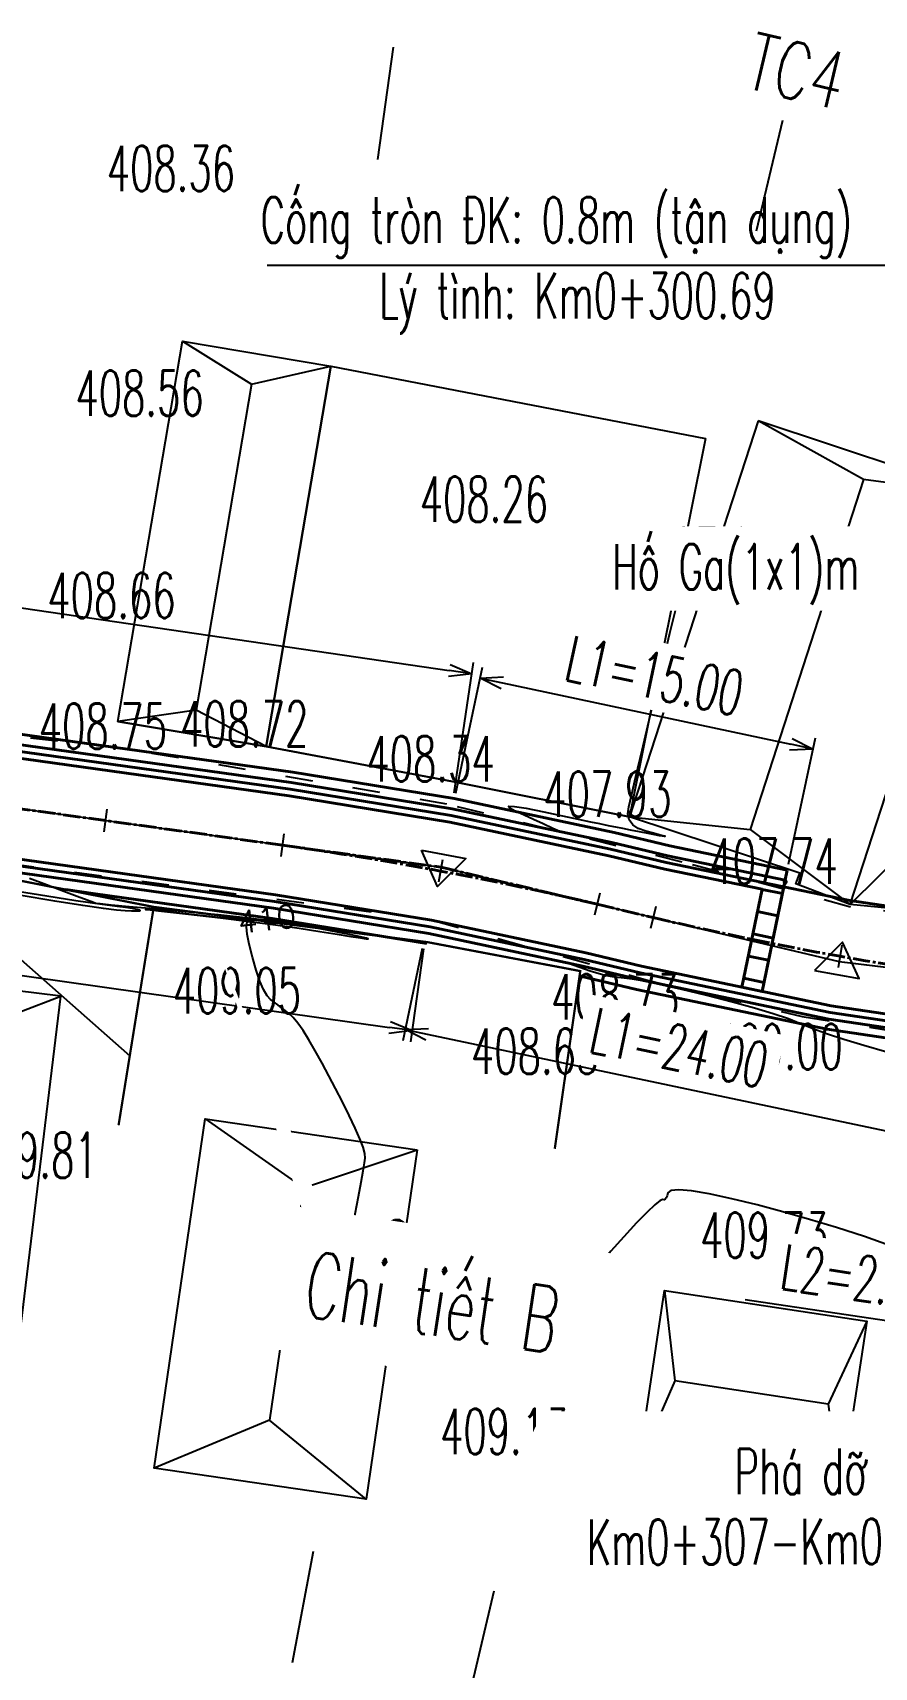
# Model space of a CAD drawing. Header units: centimetres. Extents: x 556321 to 560034, y 1839250 to 1840516.
# Drawn here: x 556625.1 to 556662.2, y 1839328.4 to 1839400.4 of the extents above; entities that cross this region are included whole.
import ezdxf
from ezdxf.enums import TextEntityAlignment as Align

# ---------------------------------------------------------------- set-up
doc = ezdxf.new("R2010")
doc.units = ezdxf.units.CM
doc.header["$MEASUREMENT"] = 0
doc.set_wipeout_variables(frame=1)
doc.linetypes.add('ACAD_ISO03W100', pattern=[30, 12, -18])
doc.linetypes.add('CENTER2', pattern=[1.125, 0.75, -0.125, 0.125, -0.125])
for name, color, linetype in [('bo via', 23, 'Continuous'), ('bovia', 1, 'Continuous'), ('CAO DO AN', 6, 'Continuous'), ('cao do Hien Trang', 6, 'Continuous'), ('cao do3', 2, 'Continuous'), ('Duong nhua Cu', 33, 'Continuous'), ('H1_DongMuc', 3, 'Continuous'), ('H1_DongMuc_Con', 3, 'Continuous'), ('Line1', 40, 'Continuous'), ('pha1', 4, 'Continuous'), ('SH1', 4, 'Continuous'), ('T', 20, 'Continuous'), ('ThongSoTuyen_TuyenPDP', 7, 'Continuous'), ('TUYEN', 7, 'Continuous'), ('vuot', 7, 'Continuous')]:
    doc.layers.add(name, color=color, linetype=linetype)
doc.styles.add('2D', font='vnsimple.shx', dxfattribs={"width": 0.6})
doc.styles.add('CHUSO', font='Vnsimple.shx', dxfattribs={"width": 0.7})
doc.styles.get("Standard").update_dxf_attribs({"font": 'Vnsimple.shx', "width": 0.7, "height": 2})
doc.styles.add('style1', font='vnsimple.shx', dxfattribs={"width": 0.7, "height": 1})
doc.linetypes.add('FENCELINE2', pattern='A,0.25,-0.1,[132,ltypeshp.shx,S=0.1,R=0,X=-0.1,Y=0],-0.1,1', length=1.45)
doc.linetypes.add('ZIGZAG', pattern='A,0.0001,-0.2,[131,ltypeshp.shx,S=0.2,R=0,X=-0.2,Y=0],-0.4,[131,ltypeshp.shx,S=0.2,R=180,X=0.2,Y=0],-0.2', length=0.8001)
doc.dimstyles.new('D1000', dxfattribs={"dimtxt": 2, "dimasz": 1, "dimexe": 0.5, "dimexo": 1, "dimgap": 0.7, "dimtad": 1, "dimzin": 0, "dimdsep": 46, "dimtxsty": '2D', "dimblk": 'OPEN30', "dimcen": 0, "dimdle": 0.7, "dimclrd": 7, "dimclre": 7, "dimclrt": 3, "dimadec": 0, "dimazin": 2, "dimtfac": 0.347826, "dimtix": 1, "dimtofl": 0, "dimtmove": 0, "dimatfit": 3, "dimldrblk": 'OPEN30', "dimfxl": 0, "dimtolj": 1, "dimtzin": 0, "dimarcsym": 0})
doc.dimstyles.new('D1000 bv', dxfattribs={"dimtxt": 2, "dimasz": 1, "dimexe": 0.5, "dimexo": 1, "dimgap": 0.7, "dimtad": 1, "dimzin": 0, "dimdsep": 46, "dimtxsty": '2D', "dimblk": 'OPEN30', "dimcen": 0, "dimdle": 0.7, "dimclrd": 7, "dimclre": 7, "dimclrt": 3, "dimadec": 0, "dimazin": 2, "dimtfac": 0.347826, "dimtix": 1, "dimtofl": 0, "dimtmove": 0, "dimatfit": 3, "dimldrblk": 'OPEN30', "dimfxl": 0, "dimtolj": 1, "dimtzin": 0, "dimarcsym": 0})

# ---------------------------------------------------------------- blocks, each defined once
blk = doc.blocks.new('A$C4A36565F')
at = {"layer": 'SH1'}
blk.add_lwpolyline([(0, 0), (5.935, -11.566), (11.098, -8.917), (5.163, 2.65)], close=True, dxfattribs=at)
at = {"layer": 'SH1', "color": 8}
for points in [[(0, 0), (3.281, -0.038), (5.163, 2.65)], [(3.281, -0.038), (7.751, -8.749)], [(5.935, -11.566), (7.751, -8.749), (11.098, -8.917)]]:
    blk.add_lwpolyline(points, dxfattribs=at)
at = {"layer": 'SH1'}
blk.add_lwpolyline([(5.935, -11.566), (11.098, -8.917)], dxfattribs=at)
blk = doc.blocks.new('A$C2DA21C62')
at = {"layer": 'Line1', "lineweight": -2}
blk.add_lwpolyline([(-4.628, -2.382), (-8.166, 4.494), (-0.147, 8.621), (3.391, 1.745)], close=True, dxfattribs=at)
for points in [[(-0.147, 8.621), (0.61, 4.662), (3.391, 1.745)], [(-8.166, 4.494), (-5.462, 1.538), (-4.628, -2.382)], [(0.61, 4.662), (-5.462, 1.538)]]:
    blk.add_lwpolyline(points, dxfattribs=at)
blk = doc.blocks.new('_Open30')
at = {"color": 0, "linetype": 'ByBlock', "lineweight": -2}
for p, q in [((-1, 0.268), (0, 0)), ((0, 0), (-1, -0.268)), ((0, 0), (-1, 0))]:
    blk.add_line(p, q, dxfattribs=at)
blk = doc.blocks.new('*D61')
at = {"layer": 'bo via', "color": 7, "lineweight": -2, "transparency": 16777216}
for p, q in [((556579.365, 1839376.325), (556580.205, 1839382.073)), ((556581.122, 1839381.433), (556643.461, 1839372.324)), ((556643.683, 1839366.927), (556644.522, 1839372.674))]:
    blk.add_line(p, q, dxfattribs=at)
at = {"layer": 'Defpoints', "color": 0, "lineweight": -2, "transparency": 16777216}
for p in [(556579.22, 1839375.335, 413.746), (556644.45, 1839372.18), (556643.538, 1839365.937, 413.94)]:
    blk.add_point(p, dxfattribs=at)
at = {"layer": 'bo via', "color": 7, "lineweight": -2, "transparency": 16777216}
for p, rotation in [((556580.132, 1839381.578), 171.6866906371008), ((556644.45, 1839372.18), 351.6866906371008)]:
    blk.add_blockref('_Open30', p, dxfattribs=dict(at, rotation=rotation))
at = {"layer": 'bo via', "color": 3, "transparency": 16777216, "insert": (556612.537, 1839378.561), "char_height": 2, "attachment_point": 5, "rotation": 351.68669, "style": '2D', "bg_fill": 3, "box_fill_scale": 1.25, "bg_fill_color": 256, "bg_fill_true_color": 13158600, "bg_fill_transparency": 0}
blk.add_mtext('\\A1;L1=65.00', dxfattribs=at)
blk = doc.blocks.new('*D62')
at = {"layer": 'bo via', "color": 7, "lineweight": -2, "transparency": 16777216}
for p, q in [((556643.746, 1839366.915), (556644.929, 1839372.473)), ((556645.803, 1839371.776), (556658.521, 1839369.069)), ((556658.42, 1839363.791), (556659.603, 1839369.35))]:
    blk.add_line(p, q, dxfattribs=at)
at = {"layer": 'Defpoints', "color": 0, "lineweight": -2, "transparency": 16777216}
for p in [(556659.499, 1839368.861), (556643.538, 1839365.937, 413.94), (556658.212, 1839362.813, 413.94)]:
    blk.add_point(p, dxfattribs=at)
at = {"layer": 'bo via', "color": 7, "lineweight": -2, "transparency": 16777216}
for p, rotation in [((556644.825, 1839371.984), 167.9824890671002), ((556659.499, 1839368.861), 347.9824890671002)]:
    blk.add_blockref('_Open30', p, dxfattribs=dict(at, rotation=rotation))
at = {"layer": 'bo via', "color": 3, "transparency": 16777216, "insert": (556652.516, 1839372.085), "char_height": 2, "attachment_point": 5, "rotation": 347.98249, "style": '2D', "bg_fill": 3, "box_fill_scale": 1.25, "bg_fill_color": 256, "bg_fill_true_color": 13158600, "bg_fill_transparency": 0}
blk.add_mtext('\\A1;L1=15.00', dxfattribs=at)
blk = doc.blocks.new('*D85')
at = {"layer": 'bo via', "color": 7, "lineweight": -2, "transparency": 16777216}
for p, q in [((556576.979, 1839369.305), (556576.399, 1839365.209)), ((556577.459, 1839365.564), (556640.828, 1839356.594)), ((556642.328, 1839360.055), (556641.748, 1839355.958))]:
    blk.add_line(p, q, dxfattribs=at)
at = {"layer": 'Defpoints', "color": 0, "lineweight": -2, "transparency": 16777216}
for p in [(556577.119, 1839370.295, 427.443), (556642.468, 1839361.045, 427.443), (556641.818, 1839356.454)]:
    blk.add_point(p, dxfattribs=at)
at = {"layer": 'bo via', "color": 7, "lineweight": -2, "transparency": 16777216}
for p, rotation in [((556576.469, 1839365.704), 171.9432178958593), ((556641.818, 1839356.454), 351.9432178958593)]:
    blk.add_blockref('_Open30', p, dxfattribs=dict(at, rotation=rotation))
at = {"layer": 'bo via', "color": 3, "transparency": 16777216, "insert": (556609.382, 1839362.762), "char_height": 2, "attachment_point": 5, "rotation": 351.94322, "style": '2D', "bg_fill": 3, "box_fill_scale": 1.25, "bg_fill_color": 256, "bg_fill_true_color": 13158600, "bg_fill_transparency": 0}
blk.add_mtext('\\A1;L1=66.00', dxfattribs=at)
blk = doc.blocks.new('*D86')
at = {"layer": 'bo via', "color": 7, "lineweight": -2, "transparency": 16777216}
for p, q in [((556642.262, 1839360.066), (556641.408, 1839356.008)), ((556642.49, 1839356.291), (556664.022, 1839351.761)), ((556665.752, 1839355.124), (556664.898, 1839351.066))]:
    blk.add_line(p, q, dxfattribs=at)
at = {"layer": 'Defpoints', "color": 0, "lineweight": -2, "transparency": 16777216}
for p in [(556642.468, 1839361.045, 427.443), (556665.958, 1839356.103, 427.443), (556665.001, 1839351.555)]:
    blk.add_point(p, dxfattribs=at)
at = {"layer": 'bo via', "color": 7, "lineweight": -2, "transparency": 16777216}
for p, rotation in [((556641.511, 1839356.497), 168.118743052706), ((556665.001, 1839351.555), 348.118743052706)]:
    blk.add_blockref('_Open30', p, dxfattribs=dict(at, rotation=rotation))
at = {"layer": 'bo via', "color": 3, "transparency": 16777216, "insert": (556653.606, 1839355.69), "char_height": 2, "attachment_point": 5, "rotation": 348.11874, "style": '2D', "bg_fill": 3, "box_fill_scale": 1.25, "bg_fill_color": 256, "bg_fill_true_color": 13158600, "bg_fill_transparency": 0}
blk.add_mtext('\\A1;L1=24.00', dxfattribs=at)

msp = doc.modelspace()

# ---------------------------------------------------------------- linework, layer by layer
at = {"layer": 'bovia', "color": 6, "lineweight": 40, "elevation": 413.94}
msp.add_lwpolyline([(556657.947, 1839361.513), (556657.056, 1839361.698)], dxfattribs=at)
at = {"layer": 'cao do Hien Trang', "color": 3, "lineweight": -2}
for centre in [(556628.854, 1839370.075, 408.913), (556628.723, 1839368.985, 408.731), (556629.167, 1839368.872, 408.75), (556635.394, 1839368.966, 408.722), (556643.609, 1839367.434, 408.343), (556628.387, 1839366.329, 408.814), (556643.355, 1839366.437, 408.188), (556651.406, 1839365.868, 407.93), (556654.146, 1839365.005, 407.816), (556627.959, 1839363.608, 408.707), (556643.107, 1839363.648, 408.225), (556653.729, 1839363.878, 407.773), (556658.734, 1839362.921, 407.735), (556627.748, 1839362.357, 408.976), (556661.137, 1839362.017, 407.728), (556630.433, 1839361.903, 408.75), (556642.71, 1839361.325, 408.132), (556661.147, 1839361.9, 407.643), (556653.072, 1839361.252, 407.862), (556642.518, 1839360.348, 408.357), (556660.645, 1839359.496, 407.669), (556649.235, 1839359.077, 408.28), (556652.246, 1839358.664, 407.87), (556651.747, 1839356.945, 408.729), (556659.021, 1839357.074, 408.093), (556658.949, 1839354.745, 408.999)]:
    msp.add_circle(centre, 0, dxfattribs=at)
at = {"layer": 'cao do3', "color": 6, "lineweight": -2}
for centre in [(556632.161, 1839393.442, 408.363), (556630.782, 1839383.538, 408.563), (556645.961, 1839378.867, 408.256), (556656.046, 1839376.616, 407.905), (556629.542, 1839374.623, 408.663), (556635.075, 1839357.214, 409.045), (556648.216, 1839354.547, 408.635), (556626.109, 1839349.961, 409.811), (556658.318, 1839346.438, 409.733), (556639.817, 1839346.108, 408.975), (556646.854, 1839337.79, 409.125)]:
    msp.add_circle(centre, 0, dxfattribs=at)
at = {"layer": 'Duong nhua Cu', "color": 8, "linetype": 'ACAD_ISO03W100', "ltscale": 0.1, "elevation": 428.165}
msp.add_lwpolyline([(556847.581, 1839318.466), (556830.275, 1839324.66), (556817.609, 1839329.137), (556807.012, 1839332.645), (556804.384, 1839333.204), (556799.415, 1839334.255), (556793.927, 1839335.082), (556781.749, 1839336.609), (556768.117, 1839338.232), (556755.498, 1839340.275), (556743.15, 1839342.996), (556724.955, 1839348.677), (556709.293, 1839353.08), (556692.036, 1839357.121), (556677.275, 1839360.246), (556669.764, 1839360.91), (556661.147, 1839361.9), (556653.729, 1839363.878), (556643.355, 1839366.437), (556629.167, 1839368.872), (556612.523, 1839370.765)], dxfattribs=at)
at = {"layer": 'H1_DongMuc', "color": 5, "lineweight": -2, "elevation": 410}
for points in [[(556623.202, 1839362.796), (556625.351, 1839362.452), (556627.003, 1839362.193), (556628.159, 1839362.019), (556628.819, 1839361.931), (556629.188, 1839361.887), (556629.475, 1839361.846), (556629.679, 1839361.809), (556629.799, 1839361.775), (556629.837, 1839361.744), (556629.792, 1839361.721), (556629.665, 1839361.711), (556629.457, 1839361.714), (556629.167, 1839361.73), (556628.795, 1839361.759), (556628.217, 1839361.827), (556627.308, 1839361.96), (556626.068, 1839362.16), (556624.497, 1839362.425)], [(556635.418, 1839361.371), (556635.369, 1839361.365), (556635.332, 1839361.351), (556635.308, 1839361.329), (556635.297, 1839361.299), (556635.3, 1839361.268), (556635.317, 1839361.242), (556635.349, 1839361.221), (556635.395, 1839361.205), (556635.456, 1839361.195), (556635.521, 1839361.188), (556635.58, 1839361.181), (556635.632, 1839361.174), (556635.678, 1839361.167), (556635.718, 1839361.161), (556635.752, 1839361.159), (556635.779, 1839361.165), (556635.8, 1839361.179), (556635.814, 1839361.202), (556635.822, 1839361.232), (556635.823, 1839361.264), (556635.815, 1839361.291), (556635.799, 1839361.312), (556635.775, 1839361.327), (556635.743, 1839361.337), (556635.703, 1839361.344), (556635.657, 1839361.351), (556635.604, 1839361.357), (556635.545, 1839361.363), (556635.48, 1839361.369), (556635.418, 1839361.371)]]:
    msp.add_lwpolyline(points, dxfattribs=at)
at = {"layer": 'H1_DongMuc_Con', "color": 8, "lineweight": -2}
for points, elevation in [([(556648.332, 1839365.227), (556648.028, 1839365.366), (556647.6, 1839365.561), (556647.181, 1839365.753), (556646.769, 1839365.94), (556646.365, 1839366.123), (556646.096, 1839366.267), (556646.087, 1839366.337), (556646.339, 1839366.331), (556646.852, 1839366.252), (556647.626, 1839366.097), (556648.458, 1839365.921), (556649.145, 1839365.775), (556649.688, 1839365.66), (556650.086, 1839365.576), (556650.339, 1839365.522), (556650.544, 1839365.479), (556650.796, 1839365.428), (556651.095, 1839365.368), (556651.442, 1839365.299), (556651.836, 1839365.222), (556652.212, 1839365.149), (556652.505, 1839365.093), (556652.714, 1839365.054), (556652.84, 1839365.033), (556652.883, 1839365.029), (556652.888, 1839365.033), (556652.9, 1839365.033), (556652.919, 1839365.031), (556652.945, 1839365.025), (556652.979, 1839365.017), (556652.974, 1839365.018), (556652.886, 1839365.041), (556652.715, 1839365.085), (556652.461, 1839365.151), (556652.124, 1839365.238), (556651.791, 1839365.359), (556651.549, 1839365.527), (556651.399, 1839365.742), (556651.34, 1839366.005), (556651.373, 1839366.314), (556651.492, 1839366.814), (556651.689, 1839367.648), (556651.965, 1839368.816), (556652.321, 1839370.317), (556652.756, 1839372.153), (556653.187, 1839373.96), (556653.533, 1839375.378), (556653.794, 1839376.407), (556653.969, 1839377.045), (556654.059, 1839377.294), (556654.101, 1839377.343), (556654.134, 1839377.38), (556654.157, 1839377.407), (556654.172, 1839377.424), (556654.176, 1839377.429), (556654.176, 1839377.429)], 408), ([(556662.871, 1839346.991), (556661.76, 1839347.375), (556660.537, 1839347.772), (556659.341, 1839348.137), (556658.172, 1839348.47), (556657.03, 1839348.772), (556655.916, 1839349.042), (556654.922, 1839349.255), (556654.143, 1839349.389), (556653.58, 1839349.441), (556653.231, 1839349.414), (556653.097, 1839349.306), (556653.067, 1839349.176), (556653.029, 1839349.081), (556652.985, 1839349.022), (556652.932, 1839348.999), (556652.873, 1839349.011), (556652.754, 1839348.969), (556652.522, 1839348.784), (556652.178, 1839348.456), (556651.721, 1839347.985), (556651.152, 1839347.37), (556650.587, 1839346.734), (556650.139, 1839346.199), (556649.81, 1839345.765), (556649.6, 1839345.431), (556649.508, 1839345.198), (556649.451, 1839344.992), (556649.342, 1839344.739), (556649.184, 1839344.439), (556648.975, 1839344.092), (556648.716, 1839343.698), (556648.431, 1839343.27), (556648.145, 1839342.822), (556647.858, 1839342.352), (556647.569, 1839341.861), (556647.279, 1839341.348), (556646.906, 1839340.972), (556646.369, 1839340.886), (556645.667, 1839341.093), (556644.801, 1839341.591), (556643.771, 1839342.382), (556642.728, 1839343.255), (556641.825, 1839344.004), (556641.062, 1839344.629), (556640.438, 1839345.128), (556639.954, 1839345.503), (556639.596, 1839345.868), (556639.353, 1839346.339), (556639.225, 1839346.914), (556639.21, 1839347.595), (556639.31, 1839348.38), (556639.454, 1839349.15), (556639.57, 1839349.78), (556639.659, 1839350.272), (556639.72, 1839350.626), (556639.754, 1839350.84), (556639.742, 1839351.032), (556639.665, 1839351.316), (556639.524, 1839351.692), (556639.319, 1839352.16), (556639.049, 1839352.72), (556638.747, 1839353.318), (556638.447, 1839353.901), (556638.148, 1839354.468), (556637.851, 1839355.02), (556637.555, 1839355.556), (556637.273, 1839356.044), (556637.015, 1839356.454), (556636.783, 1839356.784), (556636.575, 1839357.035), (556636.392, 1839357.207), (556636.223, 1839357.337), (556636.058, 1839357.464), (556635.896, 1839357.587), (556635.737, 1839357.706), (556635.582, 1839357.821), (556635.428, 1839357.987), (556635.27, 1839358.258), (556635.11, 1839358.632), (556634.947, 1839359.111), (556634.782, 1839359.695), (556634.641, 1839360.266), (556634.554, 1839360.708), (556634.518, 1839361.022), (556634.536, 1839361.207), (556634.606, 1839361.263), (556634.693, 1839361.256), (556634.761, 1839361.252), (556634.81, 1839361.249), (556634.839, 1839361.25), (556634.849, 1839361.252), (556634.719, 1839361.27), (556634.327, 1839361.317), (556633.672, 1839361.391), (556632.756, 1839361.494), (556631.578, 1839361.625), (556630.546, 1839361.739), (556630.069, 1839361.792), (556630.147, 1839361.784), (556630.779, 1839361.714), (556631.966, 1839361.582), (556633.369, 1839361.422), (556634.649, 1839361.266), (556635.807, 1839361.114), (556636.843, 1839360.966), (556637.755, 1839360.822), (556638.522, 1839360.696), (556639.119, 1839360.601), (556639.546, 1839360.537), (556639.802, 1839360.504), (556639.889, 1839360.502), (556639.806, 1839360.53), (556639.553, 1839360.589), (556639.129, 1839360.677), (556638.536, 1839360.796), (556637.773, 1839360.945), (556636.855, 1839361.106), (556635.801, 1839361.261), (556634.609, 1839361.41), (556633.28, 1839361.554), (556631.813, 1839361.692), (556630.428, 1839361.814), (556629.342, 1839361.912), (556628.557, 1839361.986), (556628.071, 1839362.036), (556627.886, 1839362.061), (556627.77, 1839362.103), (556627.495, 1839362.206), (556627.059, 1839362.367), (556626.462, 1839362.589), (556625.706, 1839362.87), (556624.953, 1839363.151)], 409), ([(556662.744, 1839355.504), (556661.735, 1839355.791), (556660.85, 1839356.059), (556660.09, 1839356.31), (556659.454, 1839356.541), (556658.942, 1839356.754), (556658.418, 1839356.967), (556657.743, 1839357.197), (556656.917, 1839357.445), (556655.941, 1839357.712), (556654.815, 1839357.996), (556653.708, 1839358.261), (556652.79, 1839358.471), (556652.061, 1839358.626), (556651.52, 1839358.725), (556651.169, 1839358.769), (556650.914, 1839358.791), (556650.661, 1839358.824), (556650.412, 1839358.87), (556650.165, 1839358.928), (556649.921, 1839358.997), (556649.676, 1839359.075), (556649.427, 1839359.157), (556649.174, 1839359.244), (556648.917, 1839359.336), (556648.656, 1839359.433), (556648.64, 1839359.439)], 408)]:
    msp.add_lwpolyline(points, dxfattribs=dict(at, elevation=elevation))
at = {"layer": 'Line1', "lineweight": -2}
msp.add_lwpolyline([(556642.053, 1839351.198), (556639.793, 1839335.808), (556630.445, 1839337.181), (556632.705, 1839352.571)], close=True, dxfattribs=at)
for points in [[(556632.705, 1839352.571), (556637.032, 1839349.521), (556642.053, 1839351.198)], [(556637.032, 1839349.521), (556635.53, 1839339.296)], [(556639.793, 1839335.808), (556635.53, 1839339.296), (556630.445, 1839337.181)]]:
    msp.add_lwpolyline(points, dxfattribs=at)
at = {"layer": 'pha1', "color": 8, "linetype": 'ACAD_ISO03W100', "ltscale": 0.1, "elevation": 413.955}
msp.add_lwpolyline([(556612.067, 1839365.417), (556642.71, 1839361.325), (556652.246, 1839358.664), (556659.021, 1839357.074), (556669.411, 1839355.417), (556672.797, 1839355.595), (556674.472, 1839355.511), (556676.752, 1839355.065), (556691.159, 1839351.89), (556708.029, 1839347.709), (556724.163, 1839343.274), (556742.319, 1839338.138)], dxfattribs=at)
at = {"layer": 'SH1'}
for points, elevation in [([(556638.236, 1839385.727), (556635.394, 1839368.966), (556628.854, 1839370.075), (556631.696, 1839386.836)], 408.913), ([(556654.752, 1839382.536), (556651.406, 1839365.868), (556643.609, 1839367.434), (556635.394, 1839368.966), (556638.236, 1839385.727)], 408.722)]:
    msp.add_lwpolyline(points, close=True, dxfattribs=dict(at, elevation=elevation))
for points, elevation in [([(556631.696, 1839386.836), (556638.236, 1839385.727)], 408.913), ([(556657.072, 1839383.315), (556651.406, 1839365.868)], 406.063), ([(556661.137, 1839362.017), (556666.992, 1839380.037)], 406.063), ([(556674.261, 1839374.05), (556669.529, 1839361.207), (556661.137, 1839362.017)], 406.063), ([(556628.854, 1839370.075), (556635.394, 1839368.966)], 408.913), ([(556635.394, 1839368.966), (556643.609, 1839367.434), (556651.406, 1839365.868)], 408.722), ([(556661.137, 1839362.017), (556658.734, 1839362.921), (556658.91, 1839363.389), (556651.406, 1839365.868)], 406.063)]:
    msp.add_lwpolyline(points, dxfattribs=dict(at, elevation=elevation))
at = {"layer": 'SH1', "color": 8}
for points, elevation in [([(556631.696, 1839386.836), (556634.736, 1839384.93), (556638.236, 1839385.727)], 408.913), ([(556634.736, 1839384.93), (556632.303, 1839370.573)], 408.913), ([(556666.992, 1839380.037), (556657.072, 1839383.315)], 406.063), ([(556666.992, 1839380.037), (556661.72, 1839380.73), (556657.072, 1839383.315)], 406.063), ([(556661.72, 1839380.73), (556656.727, 1839365.321)], 406.063), ([(556635.394, 1839368.966), (556632.303, 1839370.573), (556628.854, 1839370.075)], 408.722), ([(556651.406, 1839365.868), (556656.727, 1839365.321), (556661.137, 1839362.017)], 406.063)]:
    msp.add_lwpolyline(points, dxfattribs=dict(at, elevation=elevation))
at = {"layer": 'SH1', "linetype": 'ZIGZAG', "elevation": 405.585}
msp.add_lwpolyline([(556674.752, 1839375.457), (556661.137, 1839362.017)], dxfattribs=at)
at = {"layer": 'SH1', "linetype": 'FENCELINE2', "const_width": 0.1}
for points in [[(556612.053, 1839365.016), (556619.503, 1839364.053), (556630.433, 1839361.903), (556642.518, 1839360.348), (556649.235, 1839359.077), (556648.111, 1839351.247)], [(556630.433, 1839361.903), (556628.882, 1839352.284)]]:
    msp.add_lwpolyline(points, dxfattribs=at)
at = {"layer": 'SH1', "linetype": 'ZIGZAG'}
msp.add_lwpolyline([(556619.503, 1839364.053), (556629.374, 1839355.337), (556629.374, 1839355.337)], dxfattribs=at)
at = {"layer": 'T', "color": 1}
msp.add_lwpolyline([(556388.408, 1839317.599), (556403.986, 1839332.631), (556472.72, 1839349.14), (556519.75, 1839361.664), (556517.452, 1839368.292), (556560.389, 1839375.162), (556643.107, 1839363.648), (556660.645, 1839359.496), (556688.383, 1839356.142), (556756.278, 1839336.863), (556804.054, 1839331.131), (556881.354, 1839303.291), (557029.175, 1839304.134), (557099.454, 1839316.088), (557130.492, 1839330.985), (557171.272, 1839347.297), (557196.284, 1839372.702), (557244.813, 1839317.637)], dxfattribs=at)
at = {"layer": 'ThongSoTuyen_TuyenPDP', "color": 1, "lineweight": -2}
for p, q in [((556640.311, 1839394.832), (556641, 1839399.784)), ((556657.012, 1839391.7), (556658.164, 1839396.565)), ((556637.454, 1839333.508), (556636.533, 1839328.593)), ((556645.425, 1839331.757), (556644.273, 1839326.891))]:
    msp.add_line(p, q, dxfattribs=at)
for points in [[(556642.231, 1839364.4), (556644.196, 1839364.032), (556642.947, 1839362.797)], [(556659.559, 1839359.103), (556661.528, 1839358.752), (556660.797, 1839360.349)]]:
    msp.add_lwpolyline(points, close=True, dxfattribs=at)
msp.add_lwpolyline([(556652.452, 1839361.436), (556660.645, 1839359.496), (556669.004, 1839358.486)], dxfattribs=at)
at = {"layer": 'TUYEN', "color": 2, "lineweight": -2}
msp.add_line((556628.37, 1839366.205), (556628.232, 1839365.214), dxfattribs=at)
at = {"layer": 'TUYEN', "color": 1, "lineweight": -2}
for p, q in [((556636.175, 1839365.118), (556636.037, 1839364.128)), ((556643.168, 1839363.976), (556642.984, 1839362.994)), ((556650.1, 1839362.507), (556649.87, 1839361.534)), ((556652.567, 1839361.923), (556652.337, 1839360.949)), ((556660.774, 1839360.221), (556660.599, 1839359.236))]:
    msp.add_line(p, q, dxfattribs=at)
at = {"layer": 'TUYEN', "color": 3, "linetype": 'CENTER2', "lineweight": 40}
msp.add_lwpolyline([(556388.408, 1839317.599), (556396.537, 1839325.444, -0.133754), (556414.05, 1839335.049), (556472.72, 1839349.14), (556519.75, 1839361.665), (556517.452, 1839368.292), (556543.403, 1839372.445, -0.074376), (556577.426, 1839372.791), (556636.106, 1839364.623, -0.023548), (556649.985, 1839362.02), (556652.452, 1839361.436, 0.028044), (556669.004, 1839358.486), (556669.719, 1839358.399, -0.039107), (556706.468, 1839351.007), (556738.083, 1839342.029, 0.039343), (556775.057, 1839334.61), (556793.899, 1839332.35, -0.056639), (556813.677, 1839327.666), (556851.289, 1839314.119, 0.088078)], format="xyb", dxfattribs=at)
at = {"layer": 'vuot', "elevation": 413.94}
msp.add_lwpolyline([(556657.947, 1839361.513), (556657.056, 1839361.698)], dxfattribs=at)

# ---------------------------------------------------------------- block references
at = {"layer": 'Line1', "lineweight": -2, "rotation": 324.2096980424449}
msp.add_blockref('A$C2DA21C62', (556656.943, 1839336.576), dxfattribs=at)
at = {"layer": 'SH1', "xscale": 1.203459961516473, "yscale": 1.203459961516473, "zscale": 1.203459961516473, "rotation": 325.9032295490666}
msp.add_blockref('A$C4A36565F', (556619.405, 1839358.817), dxfattribs=at)

# ---------------------------------------------------------------- texts
at = {"layer": 'CAO DO AN', "color": 6, "lineweight": -2, "width": 0.6}
for s, p in [('408.75', (556625.366, 1839368.872, 821.918)), ('408.72', (556631.593, 1839368.966, 821.89)), ('407.93', (556647.605, 1839365.868, 821.099)), ('407.74', (556654.933, 1839362.921, 820.904)), ('409.05', (556631.274, 1839357.214, 822.214)), ('408.73', (556647.946, 1839356.944, 821.898)), ('409.00', (556655.148, 1839354.745, 822.168))]:
    msp.add_text(s, height=2, dxfattribs=at).set_placement(p)
at = {"layer": 'cao do3', "color": 6, "lineweight": -2, "width": 0.6}
for s, p in [('408.36', (556628.36, 1839393.442, 821.531)), ('408.56', (556626.981, 1839383.537, 821.731)), ('408.26', (556642.16, 1839378.867, 821.424)), ('407.91', (556652.245, 1839376.616, 821.073)), ('408.66', (556625.74, 1839374.623, 821.832)), ('408.34', (556639.808, 1839367.433, 821.512)), ('408.63', (556644.415, 1839354.547, 821.803)), ('409.81', (556622.308, 1839349.961, 822.979)), ('409.73', (556654.516, 1839346.438, 822.902)), ('408.98', (556636.016, 1839346.108, 822.144)), ('409.13', (556643.053, 1839337.79, 822.293))]:
    msp.add_text(s, height=2, dxfattribs=at).set_placement(p)
at = {"layer": 'H1_DongMuc', "color": 5, "lineweight": -2}
msp.add_text('410', height=1, rotation=6.96641, dxfattribs=at).set_placement((556635.418, 1839361.371, 410), align=Align.MIDDLE)
at = {"layer": 'ThongSoTuyen_TuyenPDP', "color": 1, "lineweight": -2, "width": 0.7}
msp.add_text('TC4', height=2.5, rotation=346.68012, dxfattribs=at).set_placement((556656.409, 1839398.008))
at = {"layer": 'vuot', "color": 3, "insert": (556625.863, 1839390.172), "char_height": 2, "width": 40.42538, "attachment_point": 4, "rotation": 359.99533, "style": '2D'}
msp.add_mtext('\\pi9.279;Cèng trßn §K: 0.8m (tËn dông)\\P\\pi13.68; Lý t×nh: Km0+300.69', dxfattribs=at)

# ---------------------------------------------------------------- next in the draw order: texts
at = {"layer": 'bo via', "color": 3, "insert": (556661.505, 1839345.574), "char_height": 2, "attachment_point": 5, "rotation": 351.55185, "style": '2D', "bg_fill": 3, "box_fill_scale": 1.25, "bg_fill_color": 256, "bg_fill_true_color": 13158600, "bg_fill_transparency": 0}
msp.add_mtext('\\A1;L2=2.00', dxfattribs=at)

# ---------------------------------------------------------------- next in the draw order: wipeouts: each hides what was drawn before it
at = {"color": 8, "linetype": 'ByBlock'}
msp.add_wipeout([(556670.588, 1839363.343), (556663.423, 1839374.953), (556663.917, 1839374.953), (556664.005, 1839374.961), (556664.071, 1839374.977), (556664.124, 1839374.998), (556664.183, 1839375.03), (556664.23, 1839375.063), (556664.271, 1839375.099), (556664.323, 1839375.161), (556664.359, 1839375.219), (556664.392, 1839375.296), (556664.404, 1839375.34), (556664.415, 1839375.401), (556664.417, 1839375.453), (556664.417, 1839378.173), (556664.41, 1839378.258), (556664.397, 1839378.314), (556664.376, 1839378.371), (556664.336, 1839378.446), (556664.294, 1839378.501), (556664.243, 1839378.552), (556664.157, 1839378.612), (556664.077, 1839378.647), (556663.992, 1839378.667), (556663.917, 1839378.673), (556650.531, 1839378.673), (556650.48, 1839378.67), (556650.413, 1839378.659), (556650.354, 1839378.641), (556650.287, 1839378.61), (556650.232, 1839378.574), (556650.177, 1839378.527), (556650.13, 1839378.471), (556650.086, 1839378.401), (556650.051, 1839378.314), (556650.036, 1839378.243), (556650.031, 1839378.173), (556650.031, 1839375.453), (556650.038, 1839375.37), (556650.058, 1839375.289), (556650.086, 1839375.225), (556650.125, 1839375.161), (556650.177, 1839375.099), (556650.26, 1839375.033), (556650.312, 1839375.003), (556650.383, 1839374.975), (556650.468, 1839374.957), (556650.531, 1839374.953), (556662.965, 1839374.953)], dxfattribs=at).translate(0, 0, -407).dxf.layer = 'vuot'

# ---------------------------------------------------------------- next in the draw order: linework, layer by layer
at = {"layer": 'TUYEN', "color": 3, "linetype": 'CENTER2', "lineweight": 40}
msp.add_lwpolyline([(556636.106, 1839364.623), (556643.107, 1839363.649), (556649.985, 1839362.02)], dxfattribs=at)
at = {"layer": 'vuot', "color": 3}
msp.add_lwpolyline([(556669.004, 1839358.485), (556665.779, 1839390.166), (556635.431, 1839390.166)], dxfattribs=at)

# ---------------------------------------------------------------- next in the draw order: texts
at = {"layer": 'vuot', "color": 3, "insert": (556650.64, 1839375.227, -407), "char_height": 2, "width": 40.42538, "attachment_point": 7, "rotation": 359.99533, "style": '2D'}
msp.add_mtext('Hè Ga(1x1)m ', dxfattribs=at)

# ---------------------------------------------------------------- next in the draw order: dimensions: what is measured, and where the dimension line sits
at = {"layer": 'bo via'}
dim = msp.add_aligned_dim(p1=(556579.22, 1839375.335, 413.746), p2=(556643.538, 1839365.937, 413.94), distance=6.309, dimstyle='D1000 bv', override={"dimpost": 'L1=<>'}, dxfattribs=at)
dim.commit()
dim.dimension.update_dxf_attribs({"geometry": '*D61', "text_midpoint": (556612.537, 1839378.561)})

# ---------------------------------------------------------------- next in the draw order: dimensions: what is measured, and where the dimension line sits
for p1, p2, distance, picture, middle in [((556643.538, 1839365.937, 413.94), (556658.212, 1839362.813, 413.94), 6.183, '*D62', (556652.516, 1839372.085)), ((556577.119, 1839370.295, 427.443), (556642.468, 1839361.045, 427.443), -4.637, '*D85', (556609.382, 1839362.762))]:
    dim = msp.add_aligned_dim(p1=p1, p2=p2, distance=distance, dimstyle='D1000 bv', override={"dimpost": 'L1=<>'}, dxfattribs=at)
    dim.commit()
    dim.dimension.update_dxf_attribs({"geometry": picture, "text_midpoint": middle})

# ---------------------------------------------------------------- next in the draw order: linework, layer by layer
at = {"layer": 'bovia', "color": 6, "lineweight": 40, "elevation": 413.94}
for points in [[(556523.893, 1839372.519), (556539.565, 1839374.663), (556542.953, 1839375.279), (556548.328, 1839375.939), (556560.371, 1839376.88), (556568.473, 1839376.483), (556577.807, 1839375.561), (556579.593, 1839375.312), (556594.709, 1839373.208), (556612.669, 1839370.708), (556628.688, 1839368.478), (556636.497, 1839367.391), (556643.593, 1839366.232), (556650.628, 1839364.74), (556653.094, 1839364.156), (556658.27, 1839363.083)], [(556523.975, 1839371.924), (556539.659, 1839374.07), (556543.043, 1839374.685), (556548.388, 1839375.342), (556560.38, 1839376.279), (556568.429, 1839375.885), (556577.737, 1839374.965), (556579.511, 1839374.718), (556594.626, 1839372.614), (556612.586, 1839370.114), (556628.605, 1839367.884), (556636.407, 1839366.798), (556643.483, 1839365.642), (556650.496, 1839364.155), (556652.964, 1839363.571), (556657.257, 1839362.68)], [(556658.151, 1839362.492), (556657.26, 1839362.677)], [(556658.151, 1839362.492), (556657.26, 1839362.677)]]:
    msp.add_lwpolyline(points, dxfattribs=at)
at = {"layer": 'TUYEN', "color": 1, "lineweight": 40, "elevation": 413.94}
msp.add_lwpolyline([(556579.016, 1839375.847), (556579.655, 1839375.758), (556594.771, 1839373.654), (556612.731, 1839371.154), (556628.75, 1839368.924), (556636.564, 1839367.836), (556643.676, 1839366.674), (556650.726, 1839365.179), (556653.191, 1839364.596), (556658.361, 1839363.524)], dxfattribs=at)

# ---------------------------------------------------------------- next in the draw order: dimensions: what is measured, and where the dimension line sits
at = {"layer": 'bo via'}
dim = msp.add_aligned_dim(p1=(556642.468, 1839361.045, 427.443), p2=(556665.958, 1839356.103, 427.443), distance=-4.647, dimstyle='D1000 bv', override={"dimpost": 'L1=<>'}, dxfattribs=at)
dim.commit()
dim.dimension.update_dxf_attribs({"geometry": '*D86', "text_midpoint": (556653.606, 1839355.69)})

# ---------------------------------------------------------------- next in the draw order: linework, layer by layer
at = {"layer": 'bovia', "color": 6, "lineweight": 40, "elevation": 413.94}
for points in [[(556658.361, 1839363.524), (556657.254, 1839358.184)], [(556658.209, 1839362.789), (556657.254, 1839358.184)], [(556657.257, 1839362.68), (556656.363, 1839358.369)], [(556657.257, 1839362.68), (556656.363, 1839358.369)], [(556657.743, 1839360.534), (556656.852, 1839360.719)], [(556657.539, 1839359.555), (556656.648, 1839359.74)], [(556657.539, 1839359.555), (556656.648, 1839359.74)], [(556657.335, 1839358.576), (556656.444, 1839358.761)], [(556657.335, 1839358.576), (556656.444, 1839358.761)], [(556657.254, 1839358.184), (556656.363, 1839358.37)]]:
    msp.add_lwpolyline(points, dxfattribs=at)
at = {"layer": 'vuot', "elevation": 413.94}
for points in [[(556657.743, 1839360.534), (556656.852, 1839360.719)], [(556657.254, 1839358.184), (556656.363, 1839358.37)]]:
    msp.add_lwpolyline(points, dxfattribs=at)

# ---------------------------------------------------------------- next in the draw order: leaders
at = {"layer": 'bo via', "color": 3}
msp.add_leader([(556666.991, 1839356.253, 427.443), (556666.562, 1839343.1, 427.443), (556656.509, 1839344.593, 427.443)], dimstyle='D1000', override={"dimgap": 0.7, "dimtad": 0}, dxfattribs=at)

# ---------------------------------------------------------------- next in the draw order: wipeouts: each hides what was drawn before it
at = {"color": 8, "linetype": 'ByBlock'}
msp.add_wipeout([(556634.723, 1839342.568), (556634.464, 1839342.657), (556634.233, 1839342.787), (556634.011, 1839342.978), (556633.863, 1839343.161), (556633.776, 1839343.306), (556633.651, 1839343.643), (556633.616, 1839343.877), (556633.62, 1839344.116), (556633.653, 1839344.312), (556633.653, 1839344.312), (556633.632, 1839344.214), (556634.062, 1839347.104), (556634.148, 1839347.678), (556634.283, 1839348.072), (556634.461, 1839348.342), (556634.709, 1839348.576), (556634.904, 1839348.697), (556635.159, 1839348.8), (556635.401, 1839348.85), (556635.401, 1839348.85), (556635.782, 1839348.844), (556636.938, 1839348.672), (556633.209, 1839360.343), (556637.841, 1839348.538), (556650.136, 1839346.712), (556650.538, 1839346.647), (556650.918, 1839346.571), (556651.239, 1839346.413), (556651.607, 1839346.065), (556651.859, 1839345.508), (556651.888, 1839345.112), (556651.851, 1839344.828), (556651.798, 1839344.469), (556651.355, 1839341.489), (556651.069, 1839340.87), (556650.625, 1839340.495), (556650.625, 1839340.495), (556650.625, 1839340.495), (556650.625, 1839340.495), (556650.248, 1839340.354), (556650.025, 1839340.322), (556649.838, 1839340.323), (556649.695, 1839340.339)], dxfattribs=at).dxf.layer = 'bo via'

# ---------------------------------------------------------------- next in the draw order: linework, layer by layer
at = {"layer": 'bovia', "color": 6, "lineweight": 40, "elevation": 427.443}
for points in [[(556666.046, 1839356.696), (556660.3, 1839357.55), (556651.942, 1839359.291), (556649.475, 1839359.875), (556642.672, 1839361.318), (556635.807, 1839362.439), (556627.998, 1839363.526), (556611.979, 1839365.756), (556594.019, 1839368.256), (556578.904, 1839370.36), (556577.11, 1839370.61), (556568.146, 1839370.993), (556560.433, 1839371.551), (556548.892, 1839370.971), (556543.755, 1839370.27), (556540.352, 1839369.725), (556527.3, 1839367.435), (556527.048, 1839367.379)], [(556665.958, 1839356.103), (556660.195, 1839356.959), (556651.812, 1839358.705), (556649.344, 1839359.289), (556642.561, 1839360.728), (556635.717, 1839361.845), (556627.916, 1839362.931), (556611.896, 1839365.161), (556593.937, 1839367.662), (556578.821, 1839369.766), (556577.055, 1839370.012), (556568.111, 1839370.394), (556560.426, 1839370.95), (556548.948, 1839370.373), (556543.843, 1839369.676), (556540.451, 1839369.134), (556527.417, 1839366.846), (556527.206, 1839366.799)]]:
    msp.add_lwpolyline(points, dxfattribs=at)
at = {"layer": 'TUYEN', "color": 1, "lineweight": 40}
for points, elevation in [([(556612.627, 1839370.411), (556628.646, 1839368.181), (556636.452, 1839367.094), (556643.538, 1839365.937), (556650.562, 1839364.448), (556653.029, 1839363.864), (556661.126, 1839362.184), (556669.305, 1839360.962), (556670.017, 1839360.856), (556677.672, 1839360.028), (556688.673, 1839357.572), (556692.427, 1839356.786), (556707.152, 1839353.405), (556709.391, 1839352.769), (556724.816, 1839348.389), (556738.767, 1839344.427)], 413.94), ([(556737.401, 1839339.617), (556723.45, 1839343.579), (556708.025, 1839347.96), (556705.786, 1839348.596), (556691.364, 1839351.9), (556687.687, 1839352.671), (556676.914, 1839355.086), (556668.705, 1839355.998), (556660.247, 1839357.254), (556651.877, 1839358.998), (556649.41, 1839359.582), (556642.616, 1839361.023), (556635.762, 1839362.142), (556627.957, 1839363.229), (556611.938, 1839365.459)], 427.443), ([(556642.478, 1839360.285), (556635.65, 1839361.4), (556627.854, 1839362.486), (556626.546, 1839362.668)], 427.443), ([(556666.448, 1839355.575), (556660.116, 1839356.515), (556651.714, 1839358.266), (556649.246, 1839358.85), (556649.203, 1839358.859)], 427.443)]:
    msp.add_lwpolyline(points, dxfattribs=dict(at, elevation=elevation))

# ---------------------------------------------------------------- next in the draw order: texts
at = {"layer": 'bo via', "color": 3, "style": 'style1', "width": 0.6}
msp.add_text('Chi tiÕt B', height=2.89, rotation=351.53138, dxfattribs=at).set_placement((556642.498, 1839343.057), align=Align.CENTER)

# ---------------------------------------------------------------- next in the draw order: wipeouts: each hides what was drawn before it
at = {"color": 8, "linetype": 'ByBlock'}
msp.add_wipeout([(556677.627, 1839331.969), (556677.922, 1839332.001), (556678.151, 1839332.073), (556678.255, 1839332.122), (556678.471, 1839332.261), (556678.593, 1839332.369), (556678.757, 1839332.568), (556678.847, 1839332.72), (556678.915, 1839332.881), (556678.96, 1839333.036), (556678.986, 1839333.203), (556678.986, 1839333.203), (556678.993, 1839338.316), (556678.954, 1839338.641), (556678.874, 1839338.872), (556678.778, 1839339.051), (556678.593, 1839339.282), (556678.418, 1839339.43), (556678.192, 1839339.56), (556677.991, 1839339.632), (556677.991, 1839339.632), (556677.627, 1839339.682), (556676.375, 1839339.682), (556682.244, 1839353.584), (556674.942, 1839339.682), (556648.45, 1839339.682), (556648.165, 1839339.652), (556647.917, 1839339.574), (556647.719, 1839339.47), (556647.484, 1839339.282), (556647.262, 1839338.99), (556647.158, 1839338.759), (556647.107, 1839338.567), (556647.084, 1839338.316), (556647.084, 1839332.874), (556647.121, 1839332.83), (556647.275, 1839332.637), (556647.377, 1839332.489), (556647.484, 1839332.369), (556647.716, 1839332.182), (556647.845, 1839332.11), (556648.032, 1839332.034), (556648.301, 1839331.977), (556648.45, 1839331.969)], dxfattribs=at).translate(0, 0, 408.215).dxf.layer = 'pha1'

# ---------------------------------------------------------------- next in the draw order: texts
at = {"layer": 'pha1', "color": 3, "style": 'CHUSO', "width": 0.6}
for s, p in [('Ph¸ dì r·nh BTXM', (556663.654, 1839336.042, 433.483)), ('Km0+307-Km0+336.5 (L=29.5m)', (556663.851, 1839332.95, 433.483))]:
    msp.add_text(s, height=2, rotation=0.16013, dxfattribs=at).set_placement(p, align=Align.CENTER)

doc.saveas('drawing.dxf')
